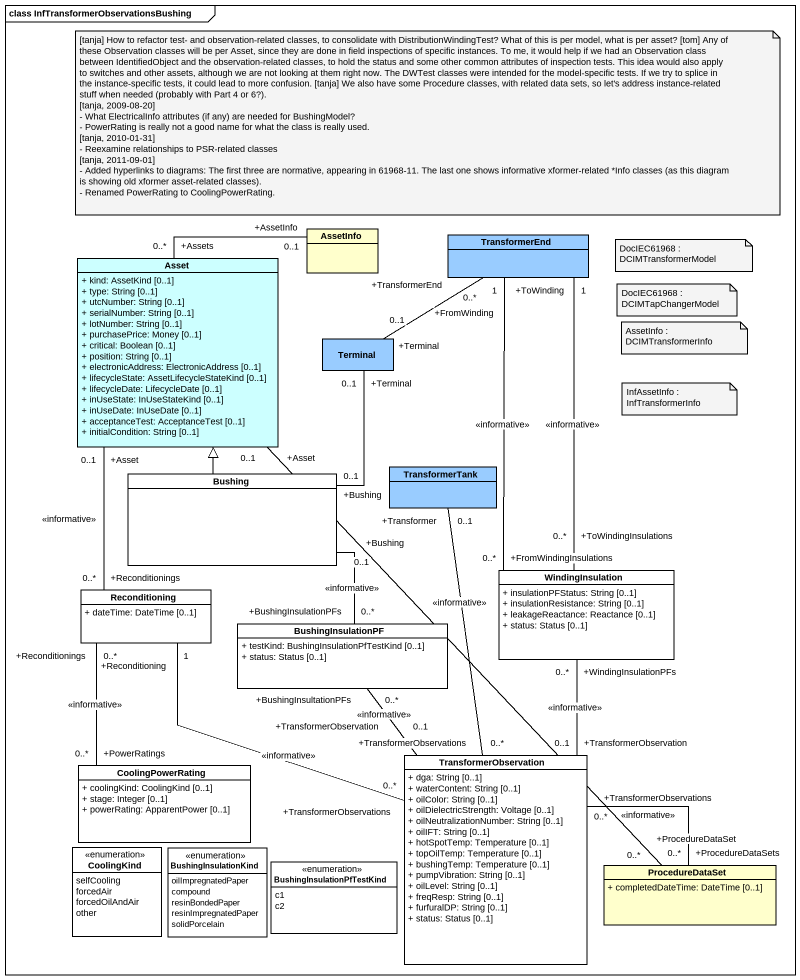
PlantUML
@startuml
mainframe class InfTransformerObservationsBushing
hide circle
hide empty members
skinparam classAttributeIconSize 0
class AssetInfo
class TransformerEnd #99CCFF
class Asset #CCFFFF {
  + kind: AssetKind [0..1]
  + type: String [0..1]
  + utcNumber: String [0..1]
  + serialNumber: String [0..1]
  + lotNumber: String [0..1]
  + purchasePrice: Money [0..1]
  + critical: Boolean [0..1]
  + position: String [0..1]
  + electronicAddress: ElectronicAddress [0..1]
  + lifecycleState: AssetLifecycleStateKind [0..1]
  + lifecycleDate: LifecycleDate [0..1]
  + inUseState: InUseStateKind [0..1]
  + inUseDate: InUseDate [0..1]
  + acceptanceTest: AcceptanceTest [0..1]
  + initialCondition: String [0..1]
}
class Terminal #99CCFF
class Bushing #FFFFFF
class TransformerTank #99CCFF
class Reconditioning #FFFFFF {
  + dateTime: DateTime [0..1]
}
class WindingInsulation #FFFFFF {
  + insulationPFStatus: String [0..1]
  + insulationResistance: String [0..1]
  + leakageReactance: Reactance [0..1]
  + status: Status [0..1]
}
class BushingInsulationPF #FFFFFF {
  + testKind: BushingInsulationPfTestKind [0..1]
  + status: Status [0..1]
}
class CoolingPowerRating #FFFFFF {
  + coolingKind: CoolingKind [0..1]
  + stage: Integer [0..1]
  + powerRating: ApparentPower [0..1]
}
class TransformerObservation #FFFFFF {
  + dga: String [0..1]
  + waterContent: String [0..1]
  + oilColor: String [0..1]
  + oilDielectricStrength: Voltage [0..1]
  + oilNeutralizationNumber: String [0..1]
  + oilIFT: String [0..1]
  + hotSpotTemp: Temperature [0..1]
  + topOilTemp: Temperature [0..1]
  + bushingTemp: Temperature [0..1]
  + pumpVibration: String [0..1]
  + oilLevel: String [0..1]
  + freqResp: String [0..1]
  + furfuralDP: String [0..1]
  + status: Status [0..1]
}
enum CoolingKind #FFFFFF {
  selfCooling
  forcedAir
  forcedOilAndAir
  other
}
enum BushingInsulationKind #FFFFFF {
  oilImpregnatedPaper
  compound
  resinBondedPaper
  resinImpregnatedPaper
  solidPorcelain
}
enum BushingInsulationPfTestKind #FFFFFF {
  c1
  c2
}
class ProcedureDataSet {
  + completedDateTime: DateTime [0..1]
}
TransformerEnd "+TransformerEnd\n0..*" -- "+Terminal\n0..1" Terminal
Asset "+Assets\n0..*" -up- "+AssetInfo\n0..1" AssetInfo
Asset "+Asset\n0..1" -- "+Reconditionings\n0..*" Reconditioning : <<informative>>
Bushing -up-|> Asset
Bushing "+Bushing\n0..1" -up- "+Terminal\n0..1" Terminal
Bushing "+Bushing\n0..1" -- "+BushingInsulationPFs\n0..*" BushingInsulationPF : <<informative>>
Reconditioning "+Reconditioning\n1" -- "+TransformerObservations\n0..*" TransformerObservation : <<informative>>
WindingInsulation "+FromWindingInsulations\n0..*" -up- "+FromWinding\n1" TransformerEnd : <<informative>>
WindingInsulation "+ToWindingInsulations\n0..*" -up- "+ToWinding\n1" TransformerEnd : <<informative>>
BushingInsulationPF "+BushingInsultationPFs\n0..*" -- "+TransformerObservation\n0..1" TransformerObservation : <<informative>>
CoolingPowerRating "+PowerRatings\n0..*" -up- "+Reconditionings\n0..*" Reconditioning : <<informative>>
TransformerObservation "+TransformerObservations\n0..*" -up- "+Transformer\n0..1" TransformerTank : <<informative>>
TransformerObservation "+TransformerObservation\n0..1" -up- "+WindingInsulationPFs\n0..*" WindingInsulation : <<informative>>
ProcedureDataSet "+ProcedureDataSet\n0..*" -up- "+Asset\n0..1" Asset
ProcedureDataSet "+ProcedureDataSets\n0..*" -left- "+TransformerObservations\n0..*" TransformerObservation : <<informative>>
note as N1
  [tanja] How to refactor test- and observation-related classes, to consolidate with DistributionWindingTest? What of this is per model, what is per asset? [tom] Any of these Observation classes will be per Asset, since they are done in field inspections of specific instances. To me, it would help if we had an Observation class between IdentifiedObject and the observation-related classes, to hold the status and some other common attributes of inspection tests. This idea would also apply to switches and other assets, although we are not looking at them right now. The DWTest classes were intended for the model-specific tests. If we try to splice in the instance-specific tests, it could lead to more confusion. [tanja] We also have some Procedure classes, with related data sets, so let's address instance-related stuff when needed (probably with Part 4 or 6?).
  [tanja, 2009-08-20]
  - What ElectricalInfo attributes (if any) are needed for BushingModel?
  - PowerRating is really not a good name for what the class is really used.
  [tanja, 2010-01-31]
  - Reexamine relationships to PSR-related classes
  [tanja, 2011-09-01]
  - Added hyperlinks to diagrams: The first three are normative, appearing in 61968-11. The last one shows informative xformer-related *Info classes (as this diagram is showing old xformer asset-related classes).
  - Renamed PowerRating to CoolingPowerRating.
end note
note as N2
  DocIEC61968 : DCIMTransformerModel
end note
note as N3
  DocIEC61968 : DCIMTapChangerModel
end note
note as N4
  AssetInfo : DCIMTransformerInfo
end note
note as N5
  InfAssetInfo : InfTransformerInfo
end note
@enduml
